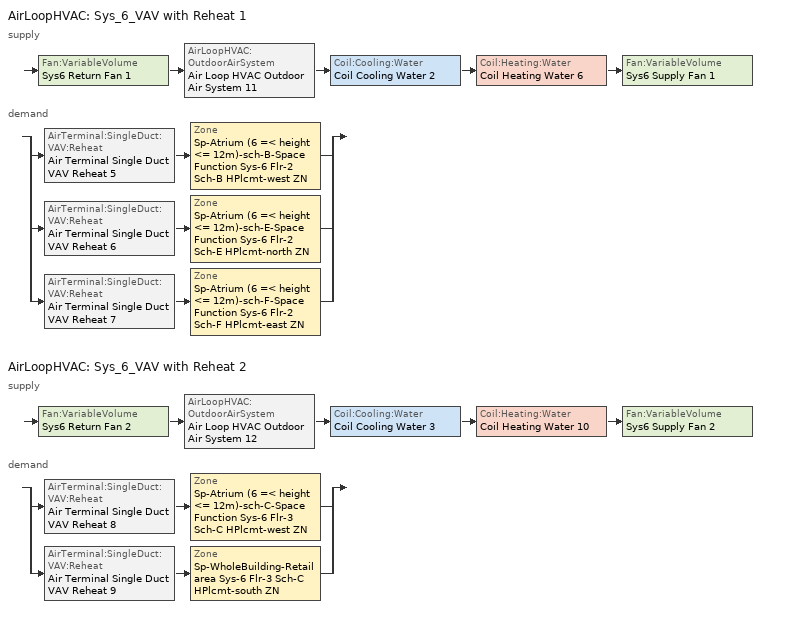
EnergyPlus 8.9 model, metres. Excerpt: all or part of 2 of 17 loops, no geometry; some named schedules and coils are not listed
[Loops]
AirLoopHVAC 'Sys_6_VAV with Reheat 1'
 supply: Fan:VariableVolume 'Sys6 Return Fan 1' > AirLoopHVAC:OutdoorAirSystem 'Air Loop HVAC Outdoor Air System 11' > Coil:Cooling:Water 'Coil Cooling Water 2' > Coil:Heating:Water 'Coil Heating Water 6' > Fan:VariableVolume 'Sys6 Supply Fan 1'
 demand: split
  | AirTerminal:SingleDuct:VAV:Reheat 'Air Terminal Single Duct VAV Reheat 5' > Zone 'Sp-Atrium (6 =< height <= 12m)-sch-B-Space Function Sys-6 Flr-2 Sch-B HPlcmt-west ZN'
  | AirTerminal:SingleDuct:VAV:Reheat 'Air Terminal Single Duct VAV Reheat 6' > Zone 'Sp-Atrium (6 =< height <= 12m)-sch-E-Space Function Sys-6 Flr-2 Sch-E HPlcmt-north ZN'
  | AirTerminal:SingleDuct:VAV:Reheat 'Air Terminal Single Duct VAV Reheat 7' > Zone 'Sp-Atrium (6 =< height <= 12m)-sch-F-Space Function Sys-6 Flr-2 Sch-F HPlcmt-east ZN'
AirLoopHVAC 'Sys_6_VAV with Reheat 2'
 supply: Fan:VariableVolume 'Sys6 Return Fan 2' > AirLoopHVAC:OutdoorAirSystem 'Air Loop HVAC Outdoor Air System 12' > Coil:Cooling:Water 'Coil Cooling Water 3' > Coil:Heating:Water 'Coil Heating Water 10' > Fan:VariableVolume 'Sys6 Supply Fan 2'
 demand: split
  | AirTerminal:SingleDuct:VAV:Reheat 'Air Terminal Single Duct VAV Reheat 8' > Zone 'Sp-Atrium (6 =< height <= 12m)-sch-C-Space Function Sys-6 Flr-3 Sch-C HPlcmt-west ZN'
  | AirTerminal:SingleDuct:VAV:Reheat 'Air Terminal Single Duct VAV Reheat 9' > Zone 'Sp-WholeBuilding-Retail area Sys-6 Flr-3 Sch-C HPlcmt-south ZN'
[ZoneControl:Thermostat] Control Object Type 1=ThermostatSetpoint:DualSetpoint
Name | Zone or ZoneList | Control Type Schedule | Control Name 1
Sp-Atrium (6 =< height <= 12m)-sch-B-Space Function Sys-6 Flr-2 Sch-B HPlcmt-west ZN Thermostat | Sp-Atrium (6 =< height <= 12m)-sch-B-Space Function Sys-6 Flr-2 Sch-B HPlcmt-west ZN | Sp-Atrium (6 =< height <= 12m)-sch-B-Space Function Sys-6 Flr-2 Sch-B HPlcmt-west ZN Thermostat Schedule | Space Function Atrium (6 =< height <= 12m)-sch-B Thermostat 2
Sp-Atrium (6 =< height <= 12m)-sch-C-Space Function Sys-6 Flr-3 Sch-C HPlcmt-west ZN Thermostat | Sp-Atrium (6 =< height <= 12m)-sch-C-Space Function Sys-6 Flr-3 Sch-C HPlcmt-west ZN | Sp-Atrium (6 =< height <= 12m)-sch-C-Space Function Sys-6 Flr-3 Sch-C HPlcmt-west ZN Thermostat Schedule | Space Function Atrium (6 =< height <= 12m)-sch-C Thermostat 2
Sp-Atrium (6 =< height <= 12m)-sch-E-Space Function Sys-6 Flr-2 Sch-E HPlcmt-north ZN Thermostat | Sp-Atrium (6 =< height <= 12m)-sch-E-Space Function Sys-6 Flr-2 Sch-E HPlcmt-north ZN | Sp-Atrium (6 =< height <= 12m)-sch-E-Space Function Sys-6 Flr-2 Sch-E HPlcmt-north ZN Thermostat Schedule | Space Function Atrium (6 =< height <= 12m)-sch-E Thermostat 2
Sp-Atrium (6 =< height <= 12m)-sch-F-Space Function Sys-6 Flr-2 Sch-F HPlcmt-east ZN Thermostat | Sp-Atrium (6 =< height <= 12m)-sch-F-Space Function Sys-6 Flr-2 Sch-F HPlcmt-east ZN | Sp-Atrium (6 =< height <= 12m)-sch-F-Space Function Sys-6 Flr-2 Sch-F HPlcmt-east ZN Thermostat Schedule | Space Function Atrium (6 =< height <= 12m)-sch-F Thermostat 2
Sp-WholeBuilding-Retail area Sys-6 Flr-3 Sch-C HPlcmt-south ZN Thermostat | Sp-WholeBuilding-Retail area Sys-6 Flr-3 Sch-C HPlcmt-south ZN | Sp-WholeBuilding-Retail area Sys-6 Flr-3 Sch-C HPlcmt-south ZN Thermostat Schedule | Retail area WholeBuilding Thermostat 2
[ThermostatSetpoint:DualSetpoint]
Name | Heating Setpoint Temperature Schedule | Cooling Setpoint Temperature Schedule
Space Function Atrium (6 =< height <= 12m)-sch-B Thermostat 2 | NECB-B-Thermostat Setpoint-Heating | NECB-B-Thermostat Setpoint-Cooling
Space Function Atrium (6 =< height <= 12m)-sch-C Thermostat 2; Retail area WholeBuilding Thermostat 2 | NECB-C-Thermostat Setpoint-Heating | NECB-C-Thermostat Setpoint-Cooling
Space Function Atrium (6 =< height <= 12m)-sch-E Thermostat 2 | NECB-E-Thermostat Setpoint-Heating | NECB-E-Thermostat Setpoint-Cooling
Space Function Atrium (6 =< height <= 12m)-sch-F Thermostat 2 | NECB-F-Thermostat Setpoint-Heating | NECB-F-Thermostat Setpoint-Cooling
[AirTerminal:SingleDuct:VAV:Reheat] Availability Schedule=Always On Discrete; Maximum Air Flow Rate {m3/s}=Autosize; Zone Minimum Air Flow Input Method=Constant; Constant Minimum Air Flow Fraction=0.3; Fixed Minimum Air Flow Rate {m3/s}=3.75; Maximum Hot Water or Steam Flow Rate {m3/s}=Autosize; Minimum Hot Water or Steam Flow Rate {m3/s}=0; Convergence Tolerance=0.001; Damper Heating Action=Normal; Maximum Flow per Zone Floor Area During Reheat {m3/s-m2}=Autocalculate; Maximum Flow Fraction During Reheat=0.5; Maximum Reheat Air Temperature {C}=43
Name | Reheat Coil
Air Terminal Single Duct VAV Reheat 5 | Coil Heating Water 7
Air Terminal Single Duct VAV Reheat 8 | Coil Heating Water 11
Air Terminal Single Duct VAV Reheat 6 | Coil Heating Water 8
Air Terminal Single Duct VAV Reheat 7 | Coil Heating Water 9
Air Terminal Single Duct VAV Reheat 9 | Coil Heating Water 12
[Coil:Heating:Water] Availability Schedule=Always On Discrete; U-Factor Times Area Value {W/K}=Autosize; Maximum Water Flow Rate {m3/s}=Autosize; Performance Input Method=UFactorTimesAreaAndDesignWaterFlowRate; Rated Capacity {W}=Autosize; Rated Inlet Water Temperature {C}=82.2; Rated Inlet Air Temperature {C}=16.6; Rated Outlet Water Temperature {C}=71.1; Rated Outlet Air Temperature {C}=32.2; Rated Ratio for Air and Water Convection=0.5
Coil Heating Water 6; Coil Heating Water 10
[Zone equipment]
Sp-Atrium (6 =< height <= 12m)-sch-B-Space Function Sys-6 Flr-2 Sch-B HPlcmt-west ZN: Air Terminal Single Duct VAV Reheat 5, Zone HVAC Baseboard Convective Water 14
Sp-Atrium (6 =< height <= 12m)-sch-C-Space Function Sys-6 Flr-3 Sch-C HPlcmt-west ZN: Air Terminal Single Duct VAV Reheat 8, Zone HVAC Baseboard Convective Water 17
Sp-Atrium (6 =< height <= 12m)-sch-E-Space Function Sys-6 Flr-2 Sch-E HPlcmt-north ZN: Air Terminal Single Duct VAV Reheat 6, Zone HVAC Baseboard Convective Water 15
Sp-Atrium (6 =< height <= 12m)-sch-F-Space Function Sys-6 Flr-2 Sch-F HPlcmt-east ZN: Air Terminal Single Duct VAV Reheat 7, Zone HVAC Baseboard Convective Water 16
Sp-WholeBuilding-Retail area Sys-6 Flr-3 Sch-C HPlcmt-south ZN: Air Terminal Single Duct VAV Reheat 9, Zone HVAC Baseboard Convective Water 18
[Sizing:Zone] Zone Cooling Design Supply Air Temperature Input Method=SupplyAirTemperature; Zone Cooling Design Supply Air Temperature {C}=13; Zone Cooling Design Supply Air Temperature Difference {deltaC}=11.11; Zone Heating Design Supply Air Temperature Input Method=SupplyAirTemperature; Zone Heating Design Supply Air Temperature {C}=43; Zone Heating Design Supply Air Temperature Difference {deltaC}=11.11; Zone Cooling Design Supply Air Humidity Ratio {kgWater/kgDryAir}=0.0085; Zone Heating Design Supply Air Humidity Ratio {kgWater/kgDryAir}=0.008; Zone Heating Sizing Factor=1.3; Zone Cooling Sizing Factor=1.1; Cooling Design Air Flow Method=DesignDay; Cooling Design Air Flow Rate {m3/s}=0; Cooling Minimum Air Flow per Zone Floor Area {m3/s-m2}=0.000762; Cooling Minimum Air Flow {m3/s}=0; Cooling Minimum Air Flow Fraction=0; Heating Design Air Flow Method=DesignDay; Heating Design Air Flow Rate {m3/s}=0; Heating Maximum Air Flow per Zone Floor Area {m3/s-m2}=0.002032; Heating Maximum Air Flow {m3/s}=0.141576; Heating Maximum Air Flow Fraction=0.3; Account for Dedicated Outdoor Air System=No
Name | Design Specification Outdoor Air Object | Design Specification Zone Air Distribution Object
Sp-Atrium (6 =< height <= 12m)-sch-B-Space Function Sys-6 Flr-2 Sch-B HPlcmt-west ZN | Space Function Atrium (6 =< height <= 12m)-sch-B Ventilation | Sp-Atrium (6 =< height <= 12m)-sch-B-Space Function Sys-6 Flr-2 Sch-B HPlcmt-west ZN Design Spec Zone Air Dist
Sp-Atrium (6 =< height <= 12m)-sch-C-Space Function Sys-6 Flr-3 Sch-C HPlcmt-west ZN | Space Function Atrium (6 =< height <= 12m)-sch-C Ventilation | Sp-Atrium (6 =< height <= 12m)-sch-C-Space Function Sys-6 Flr-3 Sch-C HPlcmt-west ZN Design Spec Zone Air Dist
Sp-Atrium (6 =< height <= 12m)-sch-E-Space Function Sys-6 Flr-2 Sch-E HPlcmt-north ZN | Space Function Atrium (6 =< height <= 12m)-sch-E Ventilation | Sp-Atrium (6 =< height <= 12m)-sch-E-Space Function Sys-6 Flr-2 Sch-E HPlcmt-north ZN Design Spec Zone Air Dist
Sp-Atrium (6 =< height <= 12m)-sch-F-Space Function Sys-6 Flr-2 Sch-F HPlcmt-east ZN | Space Function Atrium (6 =< height <= 12m)-sch-F Ventilation | Sp-Atrium (6 =< height <= 12m)-sch-F-Space Function Sys-6 Flr-2 Sch-F HPlcmt-east ZN Design Spec Zone Air Dist
Sp-WholeBuilding-Retail area Sys-6 Flr-3 Sch-C HPlcmt-south ZN | Retail area WholeBuilding Ventilation | Sp-WholeBuilding-Retail area Sys-6 Flr-3 Sch-C HPlcmt-south ZN Design Spec Zone Air Dist
[DesignSpecification:ZoneAirDistribution] Zone Air Distribution Effectiveness in Cooling Mode=1; Zone Air Distribution Effectiveness in Heating Mode=1
Sp-Atrium (6 =< height <= 12m)-sch-B-Space Function Sys-6 Flr-2 Sch-B HPlcmt-west ZN Design Spec Zone Air Dist; Sp-Atrium (6 =< height <= 12m)-sch-C-Space Function Sys-6 Flr-3 Sch-C HPlcmt-west ZN Design Spec Zone Air Dist; Sp-Atrium (6 =< height <= 12m)-sch-E-Space Function Sys-6 Flr-2 Sch-E HPlcmt-north ZN Design Spec Zone Air Dist; Sp-Atrium (6 =< height <= 12m)-sch-F-Space Function Sys-6 Flr-2 Sch-F HPlcmt-east ZN Design Spec Zone Air Dist; Sp-WholeBuilding-Retail area Sys-6 Flr-3 Sch-C HPlcmt-south ZN Design Spec Zone Air Dist
[Controller:MechanicalVentilation] Demand Controlled Ventilation=No; System Outdoor Air Method=ZoneSum
Name | Availability Schedule | Zone Name 1 | Design Specification Outdoor Air Object Name 1 | Design Specification Zone Air Distribution Object Name 1 | Zone Name 2 | Design Specification Outdoor Air Object Name 2 | Design Specification Zone Air Distribution Object Name 2 | Zone Name 3 | Design Specification Outdoor Air Object Name 3 | Design Specification Zone Air Distribution Object Name 3
Controller Mechanical Ventilation 11 | Sys_6_VAV with Reheat 1 Occ Sch | Sp-Atrium (6 =< height <= 12m)-sch-B-Space Function Sys-6 Flr-2 Sch-B HPlcmt-west ZN | Space Function Atrium (6 =< height <= 12m)-sch-B Ventilation | Sp-Atrium (6 =< height <= 12m)-sch-B-Space Function Sys-6 Flr-2 Sch-B HPlcmt-west ZN Design Spec Zone Air Dist | Sp-Atrium (6 =< height <= 12m)-sch-E-Space Function Sys-6 Flr-2 Sch-E HPlcmt-north ZN | Space Function Atrium (6 =< height <= 12m)-sch-E Ventilation | Sp-Atrium (6 =< height <= 12m)-sch-E-Space Function Sys-6 Flr-2 Sch-E HPlcmt-north ZN Design Spec Zone Air Dist | Sp-Atrium (6 =< height <= 12m)-sch-F-Space Function Sys-6 Flr-2 Sch-F HPlcmt-east ZN | Space Function Atrium (6 =< height <= 12m)-sch-F Ventilation | Sp-Atrium (6 =< height <= 12m)-sch-F-Space Function Sys-6 Flr-2 Sch-F HPlcmt-east ZN Design Spec Zone Air Dist
Controller Mechanical Ventilation 12 | Sys_6_VAV with Reheat 2 Occ Sch | Sp-Atrium (6 =< height <= 12m)-sch-C-Space Function Sys-6 Flr-3 Sch-C HPlcmt-west ZN | Space Function Atrium (6 =< height <= 12m)-sch-C Ventilation | Sp-Atrium (6 =< height <= 12m)-sch-C-Space Function Sys-6 Flr-3 Sch-C HPlcmt-west ZN Design Spec Zone Air Dist | Sp-WholeBuilding-Retail area Sys-6 Flr-3 Sch-C HPlcmt-south ZN | Retail area WholeBuilding Ventilation | Sp-WholeBuilding-Retail area Sys-6 Flr-3 Sch-C HPlcmt-south ZN Design Spec Zone Air Dist
[DesignSpecification:OutdoorAir] Outdoor Air Method=Sum; Outdoor Air Flow per Person {m3/s-person}=0; Outdoor Air Flow per Zone {m3/s}=0; Outdoor Air Flow Air Changes per Hour {1/hr}=0
Name | Outdoor Air Flow per Zone Floor Area {m3/s-m2}
Space Function Atrium (6 =< height <= 12m)-sch-B Ventilation; Space Function Atrium (6 =< height <= 12m)-sch-C Ventilation; Space Function Atrium (6 =< height <= 12m)-sch-E Ventilation; Space Function Atrium (6 =< height <= 12m)-sch-F Ventilation | 0.0003048
Retail area WholeBuilding Ventilation | 0.00042164
[AirLoopHVAC] Design Supply Air Flow Rate {m3/s}=AutoSize
Sys_6_VAV with Reheat 1; Sys_6_VAV with Reheat 2
[Sizing:System] Type of Load to Size On=Sensible; Design Outdoor Air Flow Rate {m3/s}=Autosize; Central Heating Maximum System Air Flow Ratio=0.3; Preheat Design Temperature {C}=7; Preheat Design Humidity Ratio {kgWater/kgDryAir}=0.008; Precool Design Temperature {C}=12.8; Precool Design Humidity Ratio {kgWater/kgDryAir}=0.008; Central Cooling Design Supply Air Temperature {C}=13; Central Heating Design Supply Air Temperature {C}=13.1; Type of Zone Sum to Use=NonCoincident; 100% Outdoor Air in Cooling=No; 100% Outdoor Air in Heating=No; Central Cooling Design Supply Air Humidity Ratio {kgWater/kgDryAir}=0.0085; Central Heating Design Supply Air Humidity Ratio {kgWater/kgDryAir}=0.008; Cooling Supply Air Flow Rate Method=DesignDay; Cooling Supply Air Flow Rate {m3/s}=0; Cooling Supply Air Flow Rate Per Floor Area {m3/s-m2}=0.00996765; Cooling Fraction of Autosized Cooling Supply Air Flow Rate=1; Cooling Supply Air Flow Rate Per Unit Cooling Capacity {m3/s-W}=3.94755e-05; Heating Supply Air Flow Rate Method=DesignDay; Heating Supply Air Flow Rate {m3/s}=0; Heating Supply Air Flow Rate Per Floor Area {m3/s-m2}=0.00996765; Heating Fraction of Autosized Heating Supply Air Flow Rate=1; Heating Fraction of Autosized Cooling Supply Air Flow Rate=1; Heating Supply Air Flow Rate Per Unit Heating Capacity {m3/s-W}=3.15882e-05; System Outdoor Air Method=ZoneSum; Zone Maximum Outdoor Air Fraction=1; Cooling Design Capacity Method=CoolingDesignCapacity; Cooling Design Capacity {W}=Autosize; Cooling Design Capacity Per Floor Area {W/m2}=234.7; Fraction of Autosized Cooling Design Capacity=1; Heating Design Capacity Method=HeatingDesignCapacity; Heating Design Capacity {W}=Autosize; Heating Design Capacity Per Floor Area {W/m2}=157; Fraction of Autosized Heating Design Capacity=1; Central Cooling Capacity Control Method=OnOff
Sys_6_VAV with Reheat 1; Sys_6_VAV with Reheat 2
[Controller:OutdoorAir] Minimum Outdoor Air Flow Rate {m3/s}=Autosize; Maximum Outdoor Air Flow Rate {m3/s}=Autosize; Economizer Control Type=DifferentialEnthalpy; Economizer Control Action Type=ModulateFlow; Lockout Type=NoLockout; Minimum Limit Type=FixedMinimum; High Humidity Control=No; Control High Indoor Humidity Based on Outdoor Humidity Ratio=Yes; Heat Recovery Bypass Control Type=BypassWhenWithinEconomizerLimits
Name | Minimum Outdoor Air Schedule | Mechanical Ventilation Controller
Controller Outdoor Air 11 | Sys_6_VAV with Reheat 1 Occ Sch | Controller Mechanical Ventilation 11
Controller Outdoor Air 12 | Sys_6_VAV with Reheat 2 Occ Sch | Controller Mechanical Ventilation 12
[SetpointManager:MixedAir] Control Variable=Temperature
Node 232 OS Default SPM; Node 231 OS Default SPM; Node 230 OS Default SPM; Node 229 OS Default SPM; Node 267 OS Default SPM; Node 266 OS Default SPM; Node 265 OS Default SPM; Node 264 OS Default SPM
[Controller:WaterCoil] Control Variable=Temperature; Actuator Variable=Flow; Maximum Actuated Flow {m3/s}=Autosize; Minimum Actuated Flow {m3/s}=0
Name | Action | Controller Convergence Tolerance {deltaC}
Controller Water Coil 8; Controller Water Coil 13 | Reverse | Autosize
Controller Water Coil 7; Controller Water Coil 12 | Normal | 0.0001
[Fan:VariableVolume] Maximum Flow Rate {m3/s}=AutoSize; Fan Power Minimum Flow Rate Input Method=Fraction; Fan Power Minimum Air Flow Rate {m3/s}=0; Motor In Airstream Fraction=1; Fan Power Coefficient 5=0
Name | Availability Schedule | Fan Total Efficiency | Pressure Rise {Pa} | Fan Power Minimum Flow Fraction | Motor Efficiency | Fan Power Coefficient 1 | Fan Power Coefficient 2 | Fan Power Coefficient 3 | Fan Power Coefficient 4
Sys6 Return Fan 1 | Sys_6_VAV with Reheat 1 Occ Sch | 0.299975 | 250 | 0.68 | 0.4615 | -2.4176 | 9.5874 | -11.559 | 5.4009
Sys6 Supply Fan 1 | Sys_6_VAV with Reheat 1 Occ Sch | 0.549965 | 1000 | 0.5 | 0.8461 | -4.1457 | 16.803 | -19.471 | 7.8488
Sys6 Return Fan 2 | Sys_6_VAV with Reheat 2 Occ Sch | 0.299975 | 250 | 0.68 | 0.4615 | -2.4176 | 9.5874 | -11.559 | 5.4009
Sys6 Supply Fan 2 | Sys_6_VAV with Reheat 2 Occ Sch | 0.549965 | 1000 | 0.5 | 0.8461 | -4.1457 | 16.803 | -19.471 | 7.8488
[Coil:Cooling:Water] Availability Schedule=Always On Discrete; Design Water Flow Rate {m3/s}=Autosize; Design Air Flow Rate {m3/s}=Autosize; Design Inlet Water Temperature {C}=Autosize; Design Inlet Air Temperature {C}=Autosize; Design Outlet Air Temperature {C}=Autosize; Design Inlet Air Humidity Ratio {kgWater/kgDryAir}=Autosize; Design Outlet Air Humidity Ratio {kgWater/kgDryAir}=Autosize; Type of Analysis=SimpleAnalysis; Heat Exchanger Configuration=CrossFlow
Coil Cooling Water 2; Coil Cooling Water 3
[SetpointManager:Scheduled] Control Variable=Temperature
Name | Schedule
Setpoint Manager Scheduled 4 | Supply Air Temp 1
Setpoint Manager Scheduled 5 | Supply Air Temp 2
[Schedule:Compact]
Sp-Atrium (6 =< height <= 12m)-sch-B-Space Function Sys-6 Flr-2 Sch-B HPlcmt-west ZN Thermostat Schedule; Sp-Atrium (6 =< height <= 12m)-sch-C-Space Function Sys-6 Flr-3 Sch-C HPlcmt-west ZN Thermostat Schedule; Sp-Atrium (6 =< height <= 12m)-sch-E-Space Function Sys-6 Flr-2 Sch-E HPlcmt-north ZN Thermostat Schedule; Sp-Atrium (6 =< height <= 12m)-sch-F-Space Function Sys-6 Flr-2 Sch-F HPlcmt-east ZN Thermostat Schedule; Sp-WholeBuilding-Retail area Sys-6 Flr-3 Sch-C HPlcmt-south ZN Thermostat Schedule: Through: 12/31, For: AllDays, Until: 24:00, 4
[Schedule:Week:Daily]
NECB-B-Thermostat Setpoint-Heating Week Rule - Jan1-Dec31: NECB-B-Thermostat Setpoint-Heating Sun|Hol Day, NECB-B-Thermostat Setpoint-Heating Default|Wkdy Day, NECB-B-Thermostat Setpoint-Heating Default|Wkdy Day, NECB-B-Thermostat Setpoint-Heating Default|Wkdy Day, NECB-B-Thermostat Setpoint-Heating Default|Wkdy Day, NECB-B-Thermostat Setpoint-Heating Default|Wkdy Day, NECB-B-Thermostat Setpoint-Heating Sat Day, NECB-B-Thermostat Setpoint-Heating Default, NECB-B-Thermostat Setpoint-Heating Default, NECB-B-Thermostat Setpoint-Heating Default, NECB-B-Thermostat Setpoint-Heating Default, NECB-B-Thermostat Setpoint-Heating Default
NECB-B-Thermostat Setpoint-Cooling Week Rule - Jan1-Dec31: NECB-B-Thermostat Setpoint-Cooling Sun|Hol Day, NECB-B-Thermostat Setpoint-Cooling Default|Wkdy Day, NECB-B-Thermostat Setpoint-Cooling Default|Wkdy Day, NECB-B-Thermostat Setpoint-Cooling Default|Wkdy Day, NECB-B-Thermostat Setpoint-Cooling Default|Wkdy Day, NECB-B-Thermostat Setpoint-Cooling Default|Wkdy Day, NECB-B-Thermostat Setpoint-Cooling Sat Day, NECB-B-Thermostat Setpoint-Cooling Default, NECB-B-Thermostat Setpoint-Cooling Default, NECB-B-Thermostat Setpoint-Cooling Default, NECB-B-Thermostat Setpoint-Cooling Default, NECB-B-Thermostat Setpoint-Cooling Default
Sys_6_VAV with Reheat 1 Occ Sch Week Rule - Jan1-Dec31: Sys_6_VAV with Reheat 1 Occ Sch Sunday, Sys_6_VAV with Reheat 1 Occ Sch Monday, Sys_6_VAV with Reheat 1 Occ Sch Tuesday, Sys_6_VAV with Reheat 1 Occ Sch Wednesday, Sys_6_VAV with Reheat 1 Occ Sch Thursday, Sys_6_VAV with Reheat 1 Occ Sch Friday, Sys_6_VAV with Reheat 1 Occ Sch Saturday, Sys_6_VAV with Reheat 1 Occ Sch Default, Sys_6_VAV with Reheat 1 Occ Sch Summer Design Day, Sys_6_VAV with Reheat 1 Occ Sch Winter Design Day, Sys_6_VAV with Reheat 1 Occ Sch Default, Sys_6_VAV with Reheat 1 Occ Sch Default
NECB-C-Thermostat Setpoint-Heating Week Rule - Jan1-Dec31: NECB-C-Thermostat Setpoint-Heating Sun|Hol Day, NECB-C-Thermostat Setpoint-Heating Default|Wkdy Day, NECB-C-Thermostat Setpoint-Heating Default|Wkdy Day, NECB-C-Thermostat Setpoint-Heating Default|Wkdy Day, NECB-C-Thermostat Setpoint-Heating Default|Wkdy Day, NECB-C-Thermostat Setpoint-Heating Default|Wkdy Day, NECB-C-Thermostat Setpoint-Heating Sat Day, NECB-C-Thermostat Setpoint-Heating Default, NECB-C-Thermostat Setpoint-Heating Default, NECB-C-Thermostat Setpoint-Heating Default, NECB-C-Thermostat Setpoint-Heating Default, NECB-C-Thermostat Setpoint-Heating Default
NECB-C-Thermostat Setpoint-Cooling Week Rule - Jan1-Dec31: NECB-C-Thermostat Setpoint-Cooling Sun|Hol Day, NECB-C-Thermostat Setpoint-Cooling Default|Wkdy Day, NECB-C-Thermostat Setpoint-Cooling Default|Wkdy Day, NECB-C-Thermostat Setpoint-Cooling Default|Wkdy Day, NECB-C-Thermostat Setpoint-Cooling Default|Wkdy Day, NECB-C-Thermostat Setpoint-Cooling Default|Wkdy Day, NECB-C-Thermostat Setpoint-Cooling Sat Day, NECB-C-Thermostat Setpoint-Cooling Default, NECB-C-Thermostat Setpoint-Cooling Default, NECB-C-Thermostat Setpoint-Cooling Default, NECB-C-Thermostat Setpoint-Cooling Default, NECB-C-Thermostat Setpoint-Cooling Default
Sys_6_VAV with Reheat 2 Occ Sch Week Rule - Jan1-Dec31: Sys_6_VAV with Reheat 2 Occ Sch Sunday, Sys_6_VAV with Reheat 2 Occ Sch Monday, Sys_6_VAV with Reheat 2 Occ Sch Tuesday, Sys_6_VAV with Reheat 2 Occ Sch Wednesday, Sys_6_VAV with Reheat 2 Occ Sch Thursday, Sys_6_VAV with Reheat 2 Occ Sch Friday, Sys_6_VAV with Reheat 2 Occ Sch Saturday, Sys_6_VAV with Reheat 2 Occ Sch Default, Sys_6_VAV with Reheat 2 Occ Sch Summer Design Day, Sys_6_VAV with Reheat 2 Occ Sch Winter Design Day, Sys_6_VAV with Reheat 2 Occ Sch Default, Sys_6_VAV with Reheat 2 Occ Sch Default
NECB-E-Thermostat Setpoint-Heating Week Rule - Jan1-Dec31: NECB-E-Thermostat Setpoint-Heating Sun|Hol Day, NECB-E-Thermostat Setpoint-Heating Default|Wkdy Day, NECB-E-Thermostat Setpoint-Heating Default|Wkdy Day, NECB-E-Thermostat Setpoint-Heating Default|Wkdy Day, NECB-E-Thermostat Setpoint-Heating Default|Wkdy Day, NECB-E-Thermostat Setpoint-Heating Default|Wkdy Day, NECB-E-Thermostat Setpoint-Heating Sat Day, NECB-E-Thermostat Setpoint-Heating Default, NECB-E-Thermostat Setpoint-Heating Default, NECB-E-Thermostat Setpoint-Heating Default, NECB-E-Thermostat Setpoint-Heating Default, NECB-E-Thermostat Setpoint-Heating Default
Supply Air Temp 1 Week Rule - Jan1-Dec31: Supply Air Temp Default 1, Supply Air Temp Default 1, Supply Air Temp Default 1, Supply Air Temp Default 1, Supply Air Temp Default 1, Supply Air Temp Default 1, Supply Air Temp Default 1, Supply Air Temp Default 1, Supply Air Temp Default 1, Supply Air Temp Default 1, Supply Air Temp Default 1, Supply Air Temp Default 1
Supply Air Temp 2 Week Rule - Jan1-Dec31: Supply Air Temp Default 2, Supply Air Temp Default 2, Supply Air Temp Default 2, Supply Air Temp Default 2, Supply Air Temp Default 2, Supply Air Temp Default 2, Supply Air Temp Default 2, Supply Air Temp Default 2, Supply Air Temp Default 2, Supply Air Temp Default 2, Supply Air Temp Default 2, Supply Air Temp Default 2
[Schedule:Year]
NECB-B-Thermostat Setpoint-Heating: NECB-B-Thermostat Setpoint-Heating Week Rule - Jan1-Dec31, 1, 1, 12, 31
NECB-B-Thermostat Setpoint-Cooling: NECB-B-Thermostat Setpoint-Cooling Week Rule - Jan1-Dec31, 1, 1, 12, 31
Sys_6_VAV with Reheat 1 Occ Sch: Sys_6_VAV with Reheat 1 Occ Sch Week Rule - Jan1-Dec31, 1, 1, 12, 31
NECB-C-Thermostat Setpoint-Heating: NECB-C-Thermostat Setpoint-Heating Week Rule - Jan1-Dec31, 1, 1, 12, 31
NECB-C-Thermostat Setpoint-Cooling: NECB-C-Thermostat Setpoint-Cooling Week Rule - Jan1-Dec31, 1, 1, 12, 31
Sys_6_VAV with Reheat 2 Occ Sch: Sys_6_VAV with Reheat 2 Occ Sch Week Rule - Jan1-Dec31, 1, 1, 12, 31
NECB-E-Thermostat Setpoint-Heating: NECB-E-Thermostat Setpoint-Heating Week Rule - Jan1-Dec31, 1, 1, 12, 31
NECB-E-Thermostat Setpoint-Cooling: NECB-E-Thermostat Setpoint-Cooling Week Rule - Jan1-Dec31, 1, 1, 12, 31
NECB-F-Thermostat Setpoint-Heating: NECB-F-Thermostat Setpoint-Heating Week Rule - Jan1-Dec31, 1, 1, 12, 31
NECB-F-Thermostat Setpoint-Cooling: NECB-F-Thermostat Setpoint-Cooling Week Rule - Jan1-Dec31, 1, 1, 12, 31
Supply Air Temp 1: Supply Air Temp 1 Week Rule - Jan1-Dec31, 1, 1, 12, 31
Supply Air Temp 2: Supply Air Temp 2 Week Rule - Jan1-Dec31, 1, 1, 12, 31
[Schedule:Constant]
Always On Discrete: Hourly Value=1
